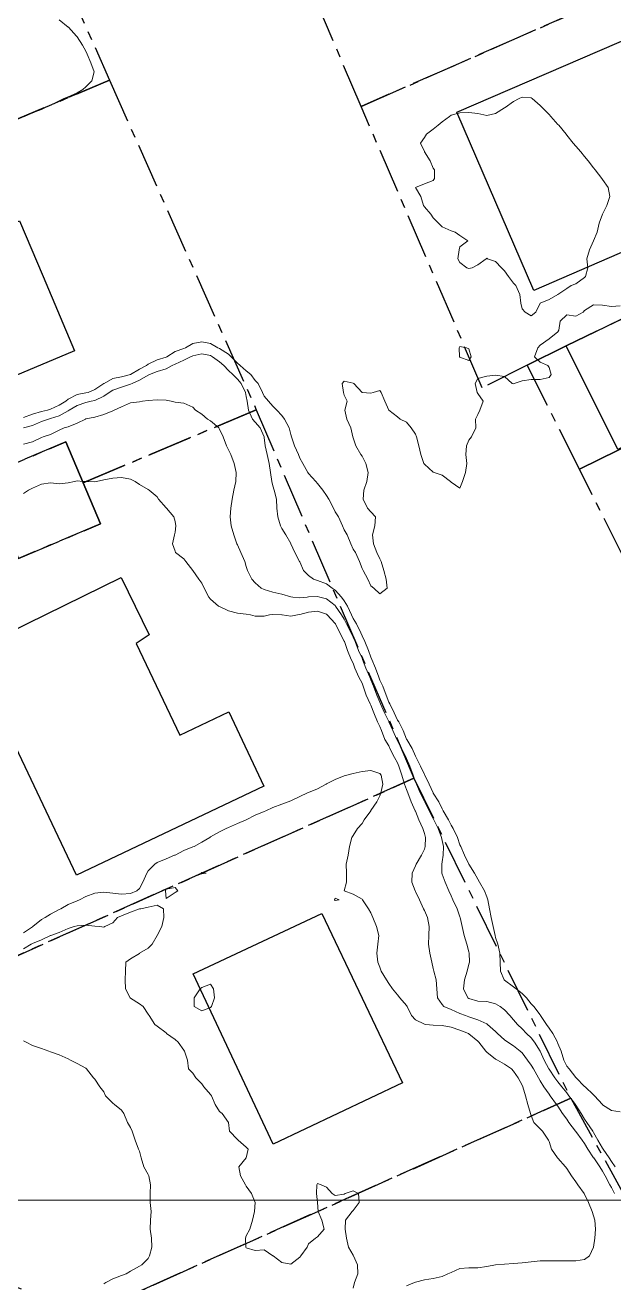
# Model space of a CAD drawing. Header units: centimetres. Extents: x 0 to 642158, y -847 to 649707.
# Drawn here: x 617417.8 to 617450.9, y 620982.7 to 621053.4 of the extents above; entities that cross this region are included whole.
import ezdxf

# ---------------------------------------------------------------- set-up
doc = ezdxf.new("R2010")
doc.units = ezdxf.units.CM
doc.header["$MEASUREMENT"] = 0
doc.linetypes.add('CENTERX2', pattern=[4, 2.5, -0.5, 0.5, -0.5])
doc.layers.add('MEV_grille', color=254, linetype='Continuous', lineweight=9)
doc.layers.add('WAL_topographie 0.5', color=253, linetype='Continuous', lineweight=20)
doc.layers.add('SPW_batiments', color=7, linetype='Continuous')
doc.layers.add('SPW_parcellaire cadastral', color=7, linetype='CENTERX2', lineweight=25, true_color=0xff0542)

# ---------------------------------------------------------------- blocks, each defined once
blk = doc.blocks.new('*U114')
at = {"layer": 'MEV_grille', "transparency": 33554687}
blk.add_lwpolyline([(-1338.461, 0), (1338.461, 0)], dxfattribs=at)
blk = doc.blocks.new('*U115')
at = {"layer": 'MEV_grille', "color": 0, "linetype": 'ByBlock', "lineweight": -2, "transparency": 16777216}
blk.add_blockref('*U114', (0, -1400), dxfattribs=at)

msp = doc.modelspace()

# ---------------------------------------------------------------- linework, layer by layer
at = {"layer": 'SPW_batiments'}
for points in [[(617458.181, 621047.078), (617452.448, 621044.611), (617453.732, 621041.644), (617446.399, 621038.46), (617442.065, 621048.476), (617455.147, 621054.127), (617458.181, 621047.078)], [(617418.843, 621039.259), (617420.604, 621035.087), (617406.95, 621029.326), (617403.87, 621036.613), (617416.141, 621041.8), (617417.525, 621042.385), (617418.843, 621039.259)], [(617458.203, 621037.53), (617460.035, 621033.88), (617451.115, 621029.543), (617448.216, 621035.361), (617457.132, 621039.662), (617458.203, 621037.53)], [(617424.804, 621019.132), (617424.069, 621018.653), (617426.524, 621013.499), (617429.274, 621014.809), (617431.229, 621010.63), (617420.726, 621005.627), (617414.741, 621018.191), (617423.22, 621022.358), (617424.804, 621019.132)], [(617439.014, 620993.975), (617431.764, 620990.53), (617427.272, 621000.084), (617434.498, 621003.48), (617439.014, 620993.975)]]:
    msp.add_lwpolyline(points, dxfattribs=at)
at = {"layer": 'SPW_parcellaire cadastral'}
for points in [[(617463.644, 621061.324), (617463.893, 621060.743), (617436.698, 621048.804), (617430.221, 621064.02), (617457.14, 621076.575), (617463.644, 621061.324)], [(617422.574, 621050.28), (617376.493, 621030.83), (617369.184, 621047.28), (617415.257, 621066.726), (617422.574, 621050.28)], [(617446.027, 621034.269), (617443.499, 621033.01), (617436.698, 621048.804), (617463.893, 621060.743), (617470.22, 621045.971), (617457.13, 621039.658), (617448.216, 621035.36), (617446.027, 621034.269)], [(617495.693, 621058.255), (617498.713, 621052.416), (617464.032, 621035.612), (617462.642, 621034.756), (617451.131, 621029.509), (617448.957, 621028.438), (617446.027, 621034.269), (617448.216, 621035.36), (617457.13, 621039.658), (617470.22, 621045.971), (617495.693, 621058.255)], [(617498.713, 621052.416), (617500.947, 621047.916), (617469.033, 621032.012), (617468.183, 621031.578), (617453.582, 621024.59), (617451.475, 621023.426), (617448.957, 621028.438), (617451.131, 621029.509), (617462.642, 621034.756), (617464.032, 621035.612), (617498.713, 621052.416)], [(617430.809, 621031.77), (617421.089, 621027.667), (617420.117, 621029.97), (617415.511, 621028.025), (617416.533, 621025.603), (617384.745, 621012.323), (617376.493, 621030.83), (617422.574, 621050.28), (617430.809, 621031.77)], [(617430.809, 621031.77), (617439.666, 621011.076), (617394.651, 620990.937), (617384.745, 621012.323), (617416.533, 621025.603), (617417.455, 621023.419), (617422.062, 621025.363), (617421.089, 621027.667), (617430.809, 621031.77)], [(617416.533, 621025.603), (617415.511, 621028.025), (617420.117, 621029.97), (617421.089, 621027.667), (617422.062, 621025.363), (617417.455, 621023.419), (617416.533, 621025.603)], [(617421.377, 620980.981), (617394.651, 620990.937), (617439.666, 621011.076), (617448.468, 620993.104), (617421.377, 620980.981)], [(617421.377, 620980.981), (617448.468, 620993.104), (617460.117, 620971.983), (617458.113, 620965.535), (617434.122, 620954.279), (617421.377, 620980.981)]]:
    msp.add_lwpolyline(points, dxfattribs=at)
at = {"layer": 'WAL_topographie 0.5'}
for points in [[(617419.75, 621053.662), (617420.25, 621053.263), (617420.26, 621053.25), (617420.709, 621052.75), (617420.75, 621052.712), (617421.05, 621052.25), (617421.25, 621051.917), (617421.309, 621051.75), (617421.528, 621051.25), (617421.718, 621050.75), (617421.57, 621050.25), (617421.25, 621049.915), (617421.068, 621049.75), (617420.75, 621049.567), (617420.25, 621049.354), (617420.015, 621049.25), (617419.75, 621049.12), (617419.25, 621048.878), (617418.978, 621048.75), (617418.75, 621048.641), (617418.25, 621048.447), (617417.794, 621048.25)], [(617446.516, 621037.25), (617446.25, 621037.05), (617445.917, 621037.25), (617445.75, 621037.432), (617445.663, 621037.75), (617445.605, 621038.25), (617445.387, 621038.75), (617445.25, 621038.881), (617444.968, 621039.25), (617444.75, 621039.574), (617444.588, 621039.75), (617444.25, 621040.105), (617443.792, 621040.25), (617443.75, 621040.288), (617443.727, 621040.25), (617443.25, 621039.911), (617442.938, 621039.75), (617442.75, 621039.713), (617442.639, 621039.75), (617442.25, 621040.042), (617442.129, 621040.25), (617442.206, 621040.75), (617442.25, 621040.917), (617442.694, 621041.25), (617442.25, 621041.558), (617441.972, 621041.75), (617441.75, 621041.815), (617441.25, 621042.042), (617441.042, 621042.25), (617440.75, 621042.542), (617440.622, 621042.75), (617440.25, 621043.176), (617440.211, 621043.25), (617440.046, 621043.75), (617439.75, 621044.25), (617439.75, 621044.25), (617439.75, 621044.25), (617440.25, 621044.46), (617440.75, 621044.65), (617440.821, 621044.75), (617440.813, 621045.25), (617440.75, 621045.338), (617440.581, 621045.75), (617440.257, 621046.25), (617440.25, 621046.27), (617440.028, 621046.75), (617440.25, 621047.066), (617440.363, 621047.25), (617440.75, 621047.536), (617441.027, 621047.75), (617441.25, 621047.941), (617441.67, 621048.25), (617441.75, 621048.308), (617442.25, 621048.44), (617442.75, 621048.466), (617443.25, 621048.404), (617443.75, 621048.302), (617444.25, 621048.414), (617444.75, 621048.722), (617444.793, 621048.75), (617445.25, 621049.081), (617445.574, 621049.25), (617445.75, 621049.333), (617446.25, 621049.281), (617446.307, 621049.25), (617446.75, 621048.853), (617446.861, 621048.75), (617447.25, 621048.35), (617447.35, 621048.25), (617447.75, 621047.798), (617447.794, 621047.75), (617448.214, 621047.25), (617448.25, 621047.202), (617448.615, 621046.75), (617448.75, 621046.583), (617449.03, 621046.25), (617449.25, 621045.988), (617449.458, 621045.75), (617449.75, 621045.361), (617449.833, 621045.25), (617450.208, 621044.75), (617450.25, 621044.697), (617450.577, 621044.25), (617450.667, 621043.75), (617450.5, 621043.25), (617450.25, 621042.75), (617450.25, 621042.75), (617450.062, 621042.25), (617449.95, 621041.75), (617449.75, 621041.25), (617449.75, 621041.25), (617449.526, 621040.75), (617449.381, 621040.25), (617449.427, 621039.75), (617449.294, 621039.25), (617449.25, 621039.192), (617448.75, 621038.85), (617448.487, 621038.75), (617448.25, 621038.577), (617447.75, 621038.25), (617447.75, 621038.25), (617447.25, 621037.958), (617446.75, 621037.75), (617446.75, 621037.75), (617446.516, 621037.25)], [(617417.75, 621031.329), (617418.25, 621031.518), (617418.75, 621031.679), (617419.086, 621031.75), (617419.25, 621031.81), (617419.75, 621032.035), (617420.122, 621032.25), (617420.25, 621032.358), (617420.75, 621032.625), (617421.25, 621032.719), (617421.372, 621032.75), (617421.75, 621032.918), (617422.25, 621033.239), (617422.269, 621033.25), (617422.75, 621033.53), (617423.25, 621033.625), (617423.744, 621033.75), (617423.75, 621033.753), (617424.25, 621034.049), (617424.656, 621034.25), (617424.75, 621034.324), (617425.25, 621034.57), (617425.75, 621034.73), (617425.793, 621034.75), (617426.25, 621035.038), (617426.75, 621035.214), (617426.839, 621035.25), (617427.25, 621035.497), (617427.75, 621035.595), (617428.25, 621035.493), (617428.65, 621035.25), (617428.75, 621035.205), (617429.25, 621034.893), (617429.398, 621034.75), (617429.75, 621034.392), (617429.906, 621034.25), (617430.25, 621033.961), (617430.499, 621033.75), (617430.75, 621033.418), (617430.912, 621033.25), (617431.168, 621032.75), (617431.25, 621032.526), (617431.498, 621032.25), (617431.75, 621031.969), (617431.961, 621031.75), (617432.25, 621031.444), (617432.394, 621031.25), (617432.66, 621030.75), (617432.75, 621030.378), (617432.798, 621030.25), (617432.957, 621029.75), (617433.175, 621029.25), (617433.25, 621029.048), (617433.431, 621028.75), (617433.706, 621028.25), (617433.75, 621028.194), (617434.15, 621027.75), (617434.25, 621027.627), (617434.555, 621027.25), (617434.75, 621026.95), (617434.888, 621026.75), (617435.154, 621026.25), (617435.25, 621026.048), (617435.434, 621025.75), (617435.651, 621025.25), (617435.75, 621025.023), (617435.921, 621024.75), (617436.129, 621024.25), (617436.25, 621023.95), (617436.386, 621023.75), (617436.612, 621023.25), (617436.75, 621022.863), (617436.821, 621022.75), (617437.083, 621022.25), (617437.25, 621021.889), (617437.411, 621021.75), (617437.75, 621021.432), (617438.154, 621021.75), (617438.111, 621022.25), (617437.976, 621022.75), (617437.818, 621023.25), (617437.75, 621023.393), (617437.58, 621023.75), (617437.391, 621024.25), (617437.333, 621024.75), (617437.474, 621025.25), (617437.5, 621025.75), (617437.25, 621026.043), (617437.056, 621026.25), (617436.811, 621026.75), (617436.86, 621027.25), (617437.014, 621027.75), (617437.088, 621028.25), (617436.96, 621028.75), (617436.75, 621029.156), (617436.687, 621029.25), (617436.406, 621029.75), (617436.25, 621030.204), (617436.236, 621030.25), (617436.125, 621030.75), (617435.905, 621031.25), (617435.79, 621031.75), (617435.908, 621032.25), (617435.75, 621032.583), (617435.71, 621032.75), (617435.643, 621033.25), (617435.75, 621033.375), (617436.25, 621033.274), (617436.292, 621033.25), (617436.75, 621032.75), (617436.751, 621032.75), (617437.25, 621032.704), (617437.375, 621032.75), (617437.75, 621032.85), (617437.825, 621032.75), (617438.031, 621032.25), (617438.25, 621031.75), (617438.25, 621031.75), (617438.75, 621031.365), (617438.9, 621031.25), (617439.25, 621031.083), (617439.519, 621030.75), (617439.75, 621030.397), (617439.801, 621030.25), (617439.932, 621029.75), (617440.058, 621029.25), (617440.221, 621028.75), (617440.25, 621028.71), (617440.75, 621028.269), (617440.806, 621028.25), (617441.25, 621028.09), (617441.722, 621027.75), (617441.75, 621027.704), (617442.25, 621027.375), (617442.4, 621027.75), (617442.57, 621028.25), (617442.632, 621028.75), (617442.579, 621029.25), (617442.621, 621029.75), (617442.75, 621030.071), (617442.906, 621030.25), (617443.143, 621030.75), (617443.119, 621031.25), (617443.25, 621031.5), (617443.359, 621031.75), (617443.56, 621032.25), (617443.25, 621032.683), (617443.225, 621032.75), (617443.105, 621033.25), (617443.25, 621033.525), (617443.75, 621033.664), (617444.25, 621033.712), (617444.75, 621033.639), (617445.188, 621033.25), (617445.25, 621033.224), (617445.3, 621033.25), (617445.75, 621033.405), (617446.25, 621033.477), (617446.75, 621033.463), (617447.25, 621033.576), (617447.379, 621033.75), (617447.25, 621034.15), (617447.191, 621034.25), (617446.75, 621034.447), (617446.431, 621034.75), (617446.628, 621035.25), (617446.75, 621035.407), (617447.25, 621035.75), (617447.25, 621035.75), (617447.75, 621036.15), (617447.8, 621036.25), (617447.875, 621036.75), (617448.25, 621037.096), (617448.75, 621037.022), (617449.167, 621037.25), (617449.25, 621037.35), (617449.75, 621037.656), (617450.25, 621037.65), (617450.75, 621037.574), (617451.25, 621037.602)], [(617417.75, 621030.759), (617418.25, 621030.885), (617418.75, 621031.104), (617419.146, 621031.25), (617419.25, 621031.282), (617419.75, 621031.436), (617420.25, 621031.709), (617420.309, 621031.75), (617420.75, 621032.015), (617421.25, 621032.178), (617421.537, 621032.25), (617421.75, 621032.298), (617422.25, 621032.534), (617422.547, 621032.75), (617422.75, 621032.88), (617423.25, 621033.045), (617423.75, 621033.202), (617423.844, 621033.25), (617424.25, 621033.431), (617424.75, 621033.712), (617424.821, 621033.75), (617425.25, 621033.928), (617425.75, 621034.072), (617426.087, 621034.25), (617426.25, 621034.331), (617426.75, 621034.56), (617427.123, 621034.75), (617427.25, 621034.806), (617427.75, 621034.921), (617428.25, 621034.811), (617428.361, 621034.75), (617428.75, 621034.471), (617428.993, 621034.25), (617429.25, 621033.984), (617429.494, 621033.75), (617429.75, 621033.491), (617429.964, 621033.25), (617430.202, 621032.75), (617430.25, 621032.52), (617430.3, 621032.25), (617430.37, 621031.75), (617430.598, 621031.25), (617430.75, 621031.072), (617431.025, 621030.75), (617431.246, 621030.25), (617431.25, 621030.221), (617431.319, 621029.75), (617431.432, 621029.25), (617431.544, 621028.75), (617431.605, 621028.25), (617431.682, 621027.75), (617431.75, 621027.505), (617431.826, 621027.25), (617431.943, 621026.75), (617431.967, 621026.25), (617432.015, 621025.75), (617432.18, 621025.25), (617432.25, 621025.11), (617432.473, 621024.75), (617432.75, 621024.257), (617432.753, 621024.25), (617432.985, 621023.75), (617433.24, 621023.25), (617433.25, 621023.228), (617433.471, 621022.75), (617433.75, 621022.465), (617434.025, 621022.25), (617434.25, 621022.178), (617434.75, 621021.987), (617435.065, 621021.75), (617435.25, 621021.638), (617435.598, 621021.25), (617435.75, 621021.043), (617435.927, 621020.75), (617436.154, 621020.25), (617436.25, 621020.057), (617436.447, 621019.75), (617436.686, 621019.25), (617436.75, 621019.083), (617436.914, 621018.75), (617437.117, 621018.25), (617437.25, 621017.878), (617437.309, 621017.75), (617437.512, 621017.25), (617437.692, 621016.75), (617437.75, 621016.589), (617437.91, 621016.25), (617438.101, 621015.75), (617438.25, 621015.355), (617438.304, 621015.25), (617438.554, 621014.75), (617438.75, 621014.34), (617438.81, 621014.25), (617439.066, 621013.75), (617439.25, 621013.274), (617439.264, 621013.25), (617439.566, 621012.75), (617439.75, 621012.324), (617439.793, 621012.25), (617440.042, 621011.75), (617440.25, 621011.286), (617440.274, 621011.25), (617440.521, 621010.75), (617440.749, 621010.25), (617440.75, 621010.248), (617441.058, 621009.75), (617441.25, 621009.351), (617441.315, 621009.25), (617441.601, 621008.75), (617441.75, 621008.436), (617441.87, 621008.25), (617442.107, 621007.75), (617442.25, 621007.343), (617442.3, 621007.25), (617442.51, 621006.75), (617442.75, 621006.254), (617442.753, 621006.25), (617443.068, 621005.75), (617443.25, 621005.417), (617443.348, 621005.25), (617443.619, 621004.75), (617443.75, 621004.419), (617443.822, 621004.25), (617443.914, 621003.75), (617444.003, 621003.25), (617444.107, 621002.75), (617444.22, 621002.25), (617444.25, 621002.141), (617444.372, 621001.75), (617444.484, 621001.25), (617444.508, 621000.75), (617444.517, 621000.25), (617444.731, 620999.75), (617444.75, 620999.733), (617445.25, 620999.369), (617445.406, 620999.25), (617445.75, 620998.983), (617445.987, 620998.75), (617446.25, 620998.407), (617446.4, 620998.25), (617446.75, 620997.788), (617446.78, 620997.75), (617447.118, 620997.25), (617447.25, 620997.039), (617447.468, 620996.75), (617447.73, 620996.25), (617447.75, 620996.182), (617447.936, 620995.75), (617448.077, 620995.25), (617448.25, 620994.915), (617448.374, 620994.75), (617448.75, 620994.265), (617448.768, 620994.25), (617449.25, 620993.772), (617449.286, 620993.75), (617449.75, 620993.292), (617449.81, 620993.25), (617450.246, 620992.75), (617450.25, 620992.743), (617450.75, 620992.417), (617451.25, 620992.35)], [(617442.886, 621034.75), (617442.75, 621034.536), (617442.25, 621034.719), (617442.228, 621034.75), (617442.204, 621035.25), (617442.25, 621035.318), (617442.625, 621035.25), (617442.75, 621035.2), (617442.886, 621034.75)], [(617417.75, 621029.84), (617418.25, 621029.961), (617418.75, 621030.208), (617418.838, 621030.25), (617419.25, 621030.391), (617419.75, 621030.62), (617420.026, 621030.75), (617420.25, 621030.809), (617420.75, 621031.018), (617421.23, 621031.25), (617421.25, 621031.256), (617421.75, 621031.347), (617422.25, 621031.506), (617422.75, 621031.718), (617422.828, 621031.75), (617423.25, 621031.942), (617423.75, 621032.158), (617424.25, 621032.225), (617424.432, 621032.25), (617424.75, 621032.283), (617425.25, 621032.331), (617425.75, 621032.303), (617426.036, 621032.25), (617426.25, 621032.203), (617426.75, 621032.138), (617427.25, 621031.926), (617427.408, 621031.75), (617427.75, 621031.515), (617428.078, 621031.25), (617428.25, 621031.142), (617428.701, 621030.75), (617428.75, 621030.69), (617428.959, 621030.25), (617429.142, 621029.75), (617429.25, 621029.525), (617429.389, 621029.25), (617429.569, 621028.75), (617429.674, 621028.25), (617429.664, 621027.75), (617429.548, 621027.25), (617429.454, 621026.75), (617429.378, 621026.25), (617429.34, 621025.75), (617429.403, 621025.25), (617429.546, 621024.75), (617429.723, 621024.25), (617429.75, 621024.19), (617429.953, 621023.75), (617430.163, 621023.25), (617430.25, 621022.961), (617430.325, 621022.75), (617430.555, 621022.25), (617430.75, 621022.051), (617431.096, 621021.75), (617431.25, 621021.685), (617431.75, 621021.524), (617432.25, 621021.411), (617432.75, 621021.268), (617432.858, 621021.25), (617433.25, 621021.202), (617433.667, 621021.25), (617433.75, 621021.259), (617434.25, 621021.286), (617434.378, 621021.25), (617434.75, 621021.145), (617435.25, 621020.771), (617435.267, 621020.75), (617435.599, 621020.25), (617435.75, 621020.002), (617435.883, 621019.75), (617436.133, 621019.25), (617436.25, 621018.997), (617436.357, 621018.75), (617436.558, 621018.25), (617436.75, 621017.815), (617436.778, 621017.75), (617436.973, 621017.25), (617437.185, 621016.75), (617437.25, 621016.604), (617437.388, 621016.25), (617437.573, 621015.75), (617437.75, 621015.343), (617437.79, 621015.25), (617438.009, 621014.75), (617438.25, 621014.258), (617438.254, 621014.25), (617438.484, 621013.75), (617438.71, 621013.25), (617438.75, 621013.175), (617438.96, 621012.75), (617439.22, 621012.25), (617439.25, 621012.185), (617439.429, 621011.75), (617439.614, 621011.25), (617439.75, 621010.884), (617439.806, 621010.75), (617440.019, 621010.25), (617440.25, 621009.798), (617440.276, 621009.75), (617440.528, 621009.25), (617440.75, 621008.817), (617440.784, 621008.75), (617441.019, 621008.25), (617441.217, 621007.75), (617441.25, 621007.589), (617441.322, 621007.25), (617441.302, 621006.75), (617441.25, 621006.38), (617441.228, 621006.25), (617441.234, 621005.75), (617441.25, 621005.698), (617441.414, 621005.25), (617441.631, 621004.75), (617441.75, 621004.475), (617441.852, 621004.25), (617442.088, 621003.75), (617442.25, 621003.292), (617442.265, 621003.25), (617442.376, 621002.75), (617442.495, 621002.25), (617442.642, 621001.75), (617442.75, 621001.321), (617442.768, 621001.25), (617442.793, 621000.75), (617442.75, 621000.629), (617442.646, 621000.25), (617442.504, 620999.75), (617442.442, 620999.25), (617442.689, 620998.75), (617442.75, 620998.709), (617443.25, 620998.565), (617443.75, 620998.538), (617444.25, 620998.405), (617444.511, 620998.25), (617444.75, 620998.067), (617445.042, 620997.75), (617445.25, 620997.515), (617445.479, 620997.25), (617445.75, 620997.008), (617445.991, 620996.75), (617446.25, 620996.493), (617446.442, 620996.25), (617446.75, 620995.752), (617446.751, 620995.75), (617446.984, 620995.25), (617447.247, 620994.75), (617447.25, 620994.745), (617447.582, 620994.25), (617447.75, 620994.027), (617447.968, 620993.75), (617448.25, 620993.401), (617448.372, 620993.25), (617448.733, 620992.75), (617448.75, 620992.724), (617449.054, 620992.25), (617449.25, 620991.931), (617449.366, 620991.75), (617449.704, 620991.25), (617449.75, 620991.176), (617449.999, 620990.75), (617450.25, 620990.301), (617450.283, 620990.25), (617450.628, 620989.75), (617450.75, 620989.561), (617450.966, 620989.25)], [(617417.75, 621027.06), (617418.027, 621027.25), (617418.25, 621027.366), (617418.75, 621027.591), (617419.25, 621027.66), (617419.75, 621027.605), (617420.25, 621027.674), (617420.61, 621027.75), (617420.75, 621027.776), (617421.068, 621027.75), (617421.25, 621027.735), (617421.75, 621027.731), (617421.846, 621027.75), (617422.25, 621027.834), (617422.75, 621027.926), (617423.25, 621027.974), (617423.75, 621027.875), (617424.009, 621027.75), (617424.25, 621027.574), (617424.75, 621027.293), (617424.804, 621027.25), (617425.25, 621026.882), (617425.324, 621026.75), (617425.75, 621026.269), (617425.765, 621026.25), (617426.179, 621025.75), (617426.25, 621025.5), (617426.295, 621025.25), (617426.25, 621024.904), (617426.217, 621024.75), (617426.117, 621024.25), (617426.25, 621023.829), (617426.283, 621023.75), (617426.75, 621023.4), (617426.862, 621023.25), (617427.243, 621022.75), (617427.25, 621022.742), (617427.591, 621022.25), (617427.75, 621022.036), (617427.885, 621021.75), (617428.146, 621021.25), (617428.25, 621021.134), (617428.692, 621020.75), (617428.75, 621020.719), (617429.25, 621020.478), (617429.75, 621020.357), (617430.25, 621020.298), (617430.489, 621020.25), (617430.75, 621020.186), (617431.25, 621020.178), (617431.562, 621020.25), (617431.75, 621020.277), (617432.25, 621020.253), (617432.271, 621020.25), (617432.75, 621020.177), (617433.133, 621020.25), (617433.25, 621020.266), (617433.75, 621020.402), (617434.25, 621020.453), (617434.75, 621020.288), (617434.793, 621020.25), (617435.25, 621019.777), (617435.266, 621019.75), (617435.507, 621019.25), (617435.75, 621018.772), (617435.759, 621018.75), (617435.928, 621018.25), (617436.146, 621017.75), (617436.25, 621017.536), (617436.35, 621017.25), (617436.564, 621016.75), (617436.75, 621016.421), (617436.813, 621016.25), (617436.988, 621015.75), (617437.215, 621015.25), (617437.25, 621015.183), (617437.406, 621014.75), (617437.627, 621014.25), (617437.75, 621013.988), (617437.835, 621013.75), (617438.035, 621013.25), (617438.25, 621012.894), (617438.312, 621012.75), (617438.569, 621012.25), (617438.75, 621011.934), (617438.826, 621011.75), (617438.983, 621011.25), (617439.129, 621010.75), (617439.25, 621010.443), (617439.318, 621010.25), (617439.518, 621009.75), (617439.736, 621009.25), (617439.75, 621009.219), (617439.944, 621008.75), (617440.168, 621008.25), (617440.25, 621007.981), (617440.311, 621007.75), (617440.295, 621007.25), (617440.25, 621007.098), (617440.089, 621006.75), (617439.792, 621006.25), (617439.75, 621006.152), (617439.569, 621005.75), (617439.549, 621005.25), (617439.738, 621004.75), (617439.75, 621004.725), (617439.976, 621004.25), (617440.2, 621003.75), (617440.25, 621003.642), (617440.421, 621003.25), (617440.512, 621002.75), (617440.494, 621002.25), (617440.489, 621001.75), (617440.559, 621001.25), (617440.666, 621000.75), (617440.75, 621000.401), (617440.788, 621000.25), (617440.908, 620999.75), (617440.946, 620999.25), (617440.981, 620998.75), (617441.25, 620998.368), (617441.342, 620998.25), (617441.75, 620998.084), (617442.25, 620997.867), (617442.554, 620997.75), (617442.75, 620997.68), (617443.25, 620997.511), (617443.75, 620997.282), (617443.798, 620997.25), (617444.25, 620996.857), (617444.354, 620996.75), (617444.75, 620996.385), (617444.934, 620996.25), (617445.25, 620996.053), (617445.637, 620995.75), (617445.75, 620995.647), (617446.05, 620995.25), (617446.25, 620994.963), (617446.377, 620994.75), (617446.655, 620994.25), (617446.75, 620994.081), (617446.958, 620993.75), (617447.25, 620993.331), (617447.313, 620993.25), (617447.68, 620992.75), (617447.75, 620992.652), (617448.012, 620992.25), (617448.25, 620991.932), (617448.369, 620991.75), (617448.733, 620991.25), (617448.75, 620991.23), (617449.112, 620990.75), (617449.25, 620990.558), (617449.426, 620990.25), (617449.75, 620989.768), (617449.762, 620989.75), (617450.102, 620989.25), (617450.25, 620989.015), (617450.4, 620988.75), (617450.669, 620988.25), (617450.75, 620988.102), (617450.923, 620987.75)], [(617417.75, 621002.398), (617418.25, 621002.734), (617418.273, 621002.75), (617418.75, 621003.137), (617418.95, 621003.25), (617419.25, 621003.449), (617419.75, 621003.706), (617419.839, 621003.75), (617420.25, 621003.98), (617420.75, 621004.195), (617420.88, 621004.25), (617421.25, 621004.431), (617421.75, 621004.621), (617422.25, 621004.672), (617422.75, 621004.626), (617423.25, 621004.575), (617423.75, 621004.602), (617424.103, 621004.75), (617424.25, 621004.885), (617424.445, 621005.25), (617424.662, 621005.75), (617424.75, 621005.878), (617425.114, 621006.25), (617425.25, 621006.35), (617425.75, 621006.546), (617426.223, 621006.75), (617426.25, 621006.764), (617426.75, 621007.018), (617427.25, 621007.218), (617427.316, 621007.25), (617427.75, 621007.485), (617428.204, 621007.75), (617428.25, 621007.78), (617428.75, 621008.068), (617429.123, 621008.25), (617429.25, 621008.32), (617429.75, 621008.53), (617430.25, 621008.75), (617430.25, 621008.75), (617430.75, 621008.997), (617431.25, 621009.206), (617431.342, 621009.25), (617431.75, 621009.441), (617432.25, 621009.626), (617432.599, 621009.75), (617432.75, 621009.815), (617433.25, 621010.051), (617433.685, 621010.25), (617433.75, 621010.277), (617434.25, 621010.48), (617434.74, 621010.75), (617434.75, 621010.755), (617435.25, 621011.002), (617435.75, 621011.205), (617435.899, 621011.25), (617436.25, 621011.352), (617436.75, 621011.453), (617437.25, 621011.518), (617437.75, 621011.348), (617437.823, 621011.25), (617437.921, 621010.75), (617437.815, 621010.25), (617437.75, 621010.094), (617437.582, 621009.75), (617437.25, 621009.265), (617437.241, 621009.25), (617436.876, 621008.75), (617436.75, 621008.534), (617436.504, 621008.25), (617436.25, 621007.855), (617436.176, 621007.75), (617436.054, 621007.25), (617435.964, 621006.75), (617435.863, 621006.25), (617435.871, 621005.75), (617435.87, 621005.25), (617435.75, 621004.75), (617436.25, 621004.568), (617436.75, 621004.286), (617436.777, 621004.25), (617437.113, 621003.75), (617437.25, 621003.521), (617437.357, 621003.25), (617437.564, 621002.75), (617437.686, 621002.25), (617437.634, 621001.75), (617437.581, 621001.25), (617437.638, 621000.75), (617437.75, 621000.468), (617437.833, 621000.25), (617438.123, 620999.75), (617438.25, 620999.558), (617438.461, 620999.25), (617438.75, 620998.904), (617438.882, 620998.75), (617439.25, 620998.323), (617439.292, 620998.25), (617439.529, 620997.75), (617439.75, 620997.502), (617440.25, 620997.26), (617440.338, 620997.25), (617440.75, 620997.205), (617441.25, 620997.19), (617441.75, 620997.104), (617442.25, 620996.938), (617442.722, 620996.75), (617442.75, 620996.732), (617443.25, 620996.319), (617443.318, 620996.25), (617443.697, 620995.75), (617443.75, 620995.687), (617444.25, 620995.299), (617444.35, 620995.25), (617444.75, 620995.027), (617445.14, 620994.75), (617445.25, 620994.631), (617445.514, 620994.25), (617445.75, 620993.832), (617445.782, 620993.75), (617445.922, 620993.25), (617446.069, 620992.75), (617446.214, 620992.25), (617446.25, 620992.144), (617446.39, 620991.75), (617446.75, 620991.39), (617446.881, 620991.25), (617447.226, 620990.75), (617447.25, 620990.676), (617447.397, 620990.25), (617447.732, 620989.75), (617447.75, 620989.733), (617448.174, 620989.25), (617448.25, 620989.157), (617448.515, 620988.75), (617448.75, 620988.419), (617448.866, 620988.25), (617449.224, 620987.75), (617449.25, 620987.71), (617449.471, 620987.25), (617449.68, 620986.75), (617449.75, 620986.51), (617449.818, 620986.25), (617449.859, 620985.75), (617449.818, 620985.25), (617449.75, 620984.75), (617449.75, 620984.75), (617449.516, 620984.25), (617449.25, 620984.057), (617448.75, 620983.978), (617448.25, 620983.974), (617447.75, 620983.971), (617447.25, 620983.982), (617446.75, 620983.977), (617446.25, 620983.919), (617445.75, 620983.862), (617445.25, 620983.819), (617444.75, 620983.781), (617444.25, 620983.752), (617444.237, 620983.75), (617443.75, 620983.661), (617443.25, 620983.581), (617442.75, 620983.588), (617442.25, 620983.539), (617441.75, 620983.327), (617441.565, 620983.25), (617441.25, 620983.097), (617440.75, 620982.98), (617440.25, 620982.901), (617439.75, 620982.773), (617439.69, 620982.75), (617439.25, 620982.566)], [(617428, 621005.75), (617427.75, 621005.702), (617427.719, 621005.75), (617427.75, 621005.778), (617428, 621005.75)], [(617426.4, 621004.75), (617426.25, 621004.667), (617425.75, 621004.327), (617425.706, 621004.75), (617425.75, 621004.842), (617426.25, 621004.937), (617426.4, 621004.75)], [(617435.25, 621004.203), (617435.464, 621004.25), (617435.25, 621004.35), (617435.207, 621004.25), (617435.25, 621004.203)], [(617417.75, 621001.506), (617418.173, 621001.75), (617418.25, 621001.788), (617418.75, 621002.01), (617419.25, 621002.242), (617419.269, 621002.25), (617419.75, 621002.421), (617420.25, 621002.635), (617420.583, 621002.75), (617420.75, 621002.79), (617421.25, 621002.824), (617421.75, 621002.777), (617422.036, 621002.75), (617422.25, 621002.713), (617422.311, 621002.75), (617422.75, 621002.963), (617423.024, 621003.25), (617423.25, 621003.354), (617423.75, 621003.558), (617424.25, 621003.734), (617424.321, 621003.75), (617424.75, 621003.842), (617425.25, 621003.95), (617425.601, 621003.75), (617425.627, 621003.25), (617425.506, 621002.75), (617425.256, 621002.25), (617425.25, 621002.241), (617424.958, 621001.75), (617424.75, 621001.532), (617424.26, 621001.25), (617424.25, 621001.242), (617423.75, 621000.939), (617423.49, 621000.75), (617423.46, 621000.25), (617423.452, 620999.75), (617423.464, 620999.25), (617423.736, 620998.75), (617423.75, 620998.735), (617424.25, 620998.417), (617424.464, 620998.25), (617424.75, 620997.821), (617424.798, 620997.75), (617425.117, 620997.25), (617425.25, 620997.15), (617425.75, 620996.775), (617425.775, 620996.75), (617426.25, 620996.411), (617426.423, 620996.25), (617426.75, 620995.803), (617426.786, 620995.75), (617426.945, 620995.25), (617427, 620994.75), (617427.25, 620994.519), (617427.425, 620994.25), (617427.75, 620993.908), (617427.87, 620993.75), (617428.25, 620993.318), (617428.298, 620993.25), (617428.508, 620992.75), (617428.75, 620992.369), (617428.889, 620992.25), (617429.25, 620991.75), (617429.25, 620991.75), (617429.313, 620991.25), (617429.75, 620990.783), (617429.796, 620990.75), (617430.25, 620990.365), (617430.365, 620990.25), (617430.25, 620989.75), (617430.25, 620989.75), (617429.829, 620989.25), (617429.922, 620988.75), (617430.202, 620988.25), (617430.25, 620988.159), (617430.54, 620987.75), (617430.75, 620987.25), (617430.75, 620987.25), (617430.75, 620987.25), (617430.718, 620986.75), (617430.6, 620986.25), (617430.456, 620985.75), (617430.25, 620985.385), (617430.208, 620985.25), (617430.224, 620984.75), (617430.25, 620984.709), (617430.75, 620984.547), (617431.25, 620984.598), (617431.75, 620984.258), (617431.761, 620984.25), (617432.25, 620983.889), (617432.75, 620983.785), (617433.25, 620984.185), (617433.309, 620984.25), (617433.677, 620984.75), (617433.75, 620984.938), (617434.135, 620985.25), (617434.25, 620985.325), (617434.619, 620985.75), (617434.5, 620986.25), (617434.294, 620986.75), (617434.25, 620987.25), (617434.25, 620987.25), (617434.193, 620987.75), (617434.21, 620988.25), (617434.25, 620988.313), (617434.45, 620988.25), (617434.75, 620988.113), (617435.083, 620987.75), (617435.25, 620987.65), (617435.75, 620987.724), (617435.806, 620987.75), (617436.25, 620987.904), (617436.558, 620987.75), (617436.598, 620987.25), (617436.25, 620986.806), (617436.197, 620986.75), (617435.824, 620986.25), (617435.796, 620985.75), (617435.871, 620985.25), (617435.99, 620984.75), (617436.25, 620984.286), (617436.273, 620984.25), (617436.5, 620983.75), (617436.51, 620983.25), (617436.327, 620982.75), (617436.25, 620982.437)], [(617428.293, 620998.25), (617428.25, 620998.194), (617427.75, 620998.007), (617427.32, 620998.25), (617427.318, 620998.75), (617427.661, 620999.25), (617427.75, 620999.326), (617428.25, 620999.521), (617428.403, 620999.25), (617428.464, 620998.75), (617428.293, 620998.25)], [(617417.75, 620996.329), (617417.9, 620996.25), (617418.25, 620996.075), (617418.75, 620995.898), (617419.156, 620995.75), (617419.25, 620995.717), (617419.75, 620995.543), (617420.25, 620995.321), (617420.385, 620995.25), (617420.75, 620995.048), (617421.25, 620994.802), (617421.288, 620994.75), (617421.673, 620994.25), (617421.75, 620994.182), (617422.024, 620993.75), (617422.25, 620993.466), (617422.354, 620993.25), (617422.75, 620992.835), (617422.849, 620992.75), (617423.25, 620992.44), (617423.374, 620992.25), (617423.572, 620991.75), (617423.75, 620991.467), (617423.843, 620991.25), (617424.017, 620990.75), (617424.202, 620990.25), (617424.25, 620990.129), (617424.342, 620989.75), (617424.5, 620989.25), (617424.75, 620988.816), (617424.786, 620988.75), (617424.873, 620988.25), (617424.856, 620987.75), (617424.863, 620987.25), (617424.901, 620986.75), (617424.88, 620986.25), (617424.85, 620985.75), (617424.935, 620985.25), (617424.955, 620984.75), (617424.821, 620984.25), (617424.75, 620984.104), (617424.381, 620983.75), (617424.25, 620983.675), (617423.75, 620983.391), (617423.5, 620983.25), (617423.25, 620983.142), (617422.75, 620982.968), (617422.363, 620982.75), (617422.25, 620982.677)]]:
    msp.add_lwpolyline(points, dxfattribs=at)

# ---------------------------------------------------------------- block references
at = {"layer": 'MEV_grille', "transparency": 33554687}
msp.add_blockref('*U115', (616669.481, 622387.381), dxfattribs=at)

doc.saveas('drawing.dxf')
